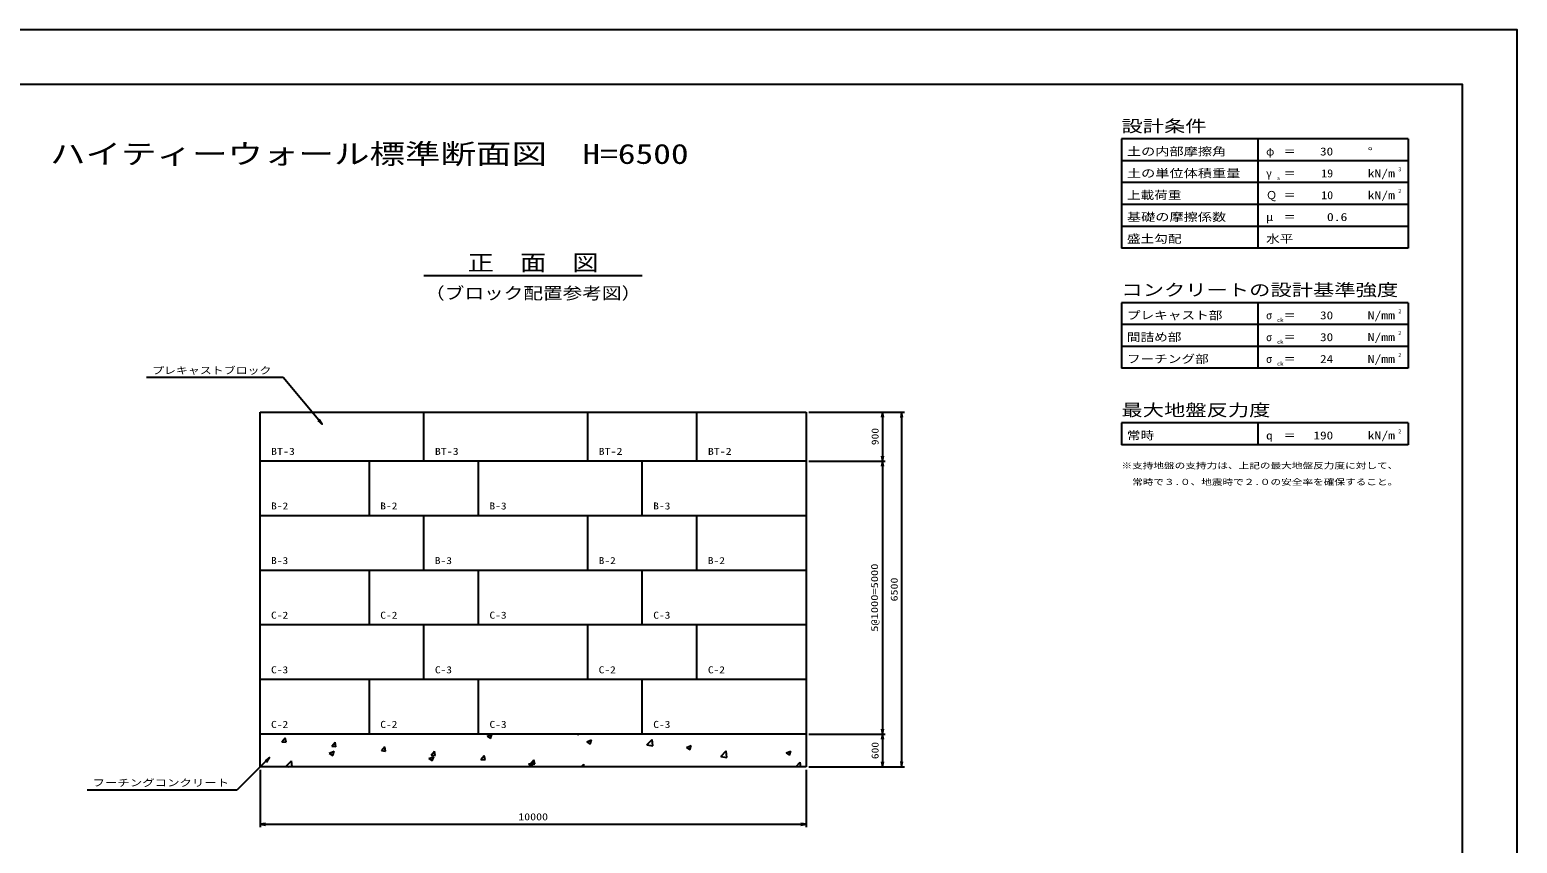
# Model space of a CAD drawing. Units: millimetres at full size. Extents: x 0 to 42050, y 0 to 29700.
# Drawn here: x 14805 to 42050, y 14803 to 29700 of the extents above; entities that cross this region are included whole.
import ezdxf
from ezdxf.enums import TextEntityAlignment as Align

# ---------------------------------------------------------------- set-up
doc = ezdxf.new("R2010")
doc.units = ezdxf.units.MM
doc.layers.add('0_2', color=7, linetype='Continuous')
for name, color, linetype, lineweight in [('D-STR-DIM', 7, 'Continuous', 25), ('D-STR-STRn', 2, 'Continuous', 25), ('D-STR-TXT', 7, 'Continuous', 25), ('D-TTL', 2, 'Continuous', 25), ('D-TTL-FRAM', 2, 'Continuous', 25), ('D-TTL-LINE', 7, 'Continuous', 25), ('D-TTL-TXT', 7, 'Continuous', 25)]:
    doc.layers.add(name, color=color, linetype=linetype, lineweight=lineweight)
doc.styles.add('ＭＳ ゴシック', font='')
doc.styles.get('ＭＳ ゴシック').set_extended_font_data('MS Gothic')

# ---------------------------------------------------------------- blocks, each defined once
blk = doc.blocks.new('open_arrow')
at = {"color": 0, "linetype": 'Continuous', "lineweight": -2}
blk.add_lwpolyline([(7.5, 1.25), (0, 0), (7.5, -1.25)], dxfattribs=at)

msp = doc.modelspace()

# ---------------------------------------------------------------- linework, layer by layer
at = {"layer": 'D-STR-DIM'}
for p, q in [((29075, 22700), (30475, 22700)), ((29075, 22700), (30825, 22700)), ((30425, 22700), (30425, 21800)), ((30775, 22700), (30775, 16200)), ((29075, 21800), (30475, 21800)), ((29075, 21800), (30475, 21800)), ((30425, 21800), (30425, 16800)), ((29075, 16800), (30475, 16800)), ((29075, 16800), (30475, 16800)), ((30425, 16800), (30425, 16200)), ((19025, 16150), (19025, 15100)), ((29025, 16150), (29025, 15100)), ((29075, 16200), (30475, 16200)), ((29075, 16200), (30825, 16200)), ((19025, 15150), (29025, 15150))]:
    msp.add_line(p, q, dxfattribs=at)
at = {"layer": 'D-STR-STRn', "color": 1}
for p, q in [((19025, 22700), (29025, 22700)), ((19025, 16200), (19025, 22700)), ((22025, 21800), (22025, 22700)), ((25025, 21800), (25025, 22700)), ((27025, 21800), (27025, 22700)), ((27025, 21800), (27025, 22700)), ((29025, 22700), (29025, 16200)), ((29025, 21800), (19025, 21800)), ((21025, 20800), (21025, 21800)), ((23025, 20800), (23025, 21800)), ((26025, 20800), (26025, 21800)), ((29025, 20800), (19025, 20800)), ((22025, 19800), (22025, 20800)), ((25025, 19800), (25025, 20800)), ((27025, 19800), (27025, 20800)), ((29025, 19800), (19025, 19800)), ((21025, 18800), (21025, 19800)), ((23025, 18800), (23025, 19800)), ((26025, 18800), (26025, 19800)), ((29025, 18800), (19025, 18800)), ((22025, 17800), (22025, 18800)), ((25025, 17800), (25025, 18800)), ((27025, 17800), (27025, 18800)), ((29025, 17800), (19025, 17800)), ((21025, 16800), (21025, 17800)), ((23025, 16800), (23025, 17800)), ((26025, 16800), (26025, 17800)), ((29025, 16800), (19025, 16800)), ((29025, 16200), (19025, 16200))]:
    msp.add_line(p, q, dxfattribs=at)
at = {"layer": 'D-STR-STRn'}
for p, q in [((19424.942, 16658.001), (19500.852, 16651.36)), ((19424.959, 16658.015), (19486.184, 16730.98)), ((19500.963, 16651.236), (19486.279, 16730.843)), ((20335.882, 16578.319), (20397.107, 16651.285)), ((20411.882, 16571.534), (20397.198, 16651.141)), ((23182.638, 16761.656), (23271.562, 16795.791)), ((23182.651, 16761.621), (23245.824, 16719.011)), ((23245.838, 16719.019), (23271.589, 16795.764)), ((24831.13, 16800), (24863.644, 16794.957)), ((24863.618, 16795.003), (24863.037, 16800)), ((25007.795, 16659.943), (25096.719, 16694.078)), ((25007.805, 16659.909), (25070.978, 16617.299)), ((25070.992, 16617.308), (25096.743, 16694.053)), ((26106.056, 16602.347), (26204.974, 16705.441)), ((26219.014, 16584.792), (26204.983, 16705.404)), ((20290.399, 16453.755), (20379.323, 16487.889)), ((20290.415, 16453.72), (20353.588, 16411.109)), ((20335.863, 16578.306), (20411.773, 16571.664)), ((20353.602, 16411.116), (20379.353, 16487.861)), ((21246.783, 16498.61), (21322.693, 16491.969)), ((21246.805, 16498.624), (21308.031, 16571.589)), ((21322.801, 16491.833), (21308.117, 16571.44)), ((22115.556, 16352.042), (22204.479, 16386.176)), ((22115.569, 16352.008), (22178.742, 16309.397)), ((22157.704, 16418.915), (22233.614, 16412.274)), ((22157.729, 16418.928), (22218.954, 16491.894)), ((22178.756, 16309.405), (22204.507, 16386.15)), ((22233.72, 16412.131), (22219.036, 16491.738)), ((23068.652, 16339.233), (23129.877, 16412.199)), ((23144.64, 16332.43), (23129.956, 16412.037)), ((26106.09, 16602.261), (26219.04, 16584.743)), ((26832.952, 16558.23), (26921.876, 16592.365)), ((26832.959, 16558.197), (26896.132, 16515.587)), ((26896.146, 16515.597), (26921.897, 16592.342)), ((27461.451, 16392.136), (27560.369, 16495.23)), ((27461.486, 16392.047), (27574.435, 16374.529)), ((27574.409, 16374.581), (27560.378, 16495.192)), ((28658.109, 16456.517), (28747.032, 16490.652)), ((28658.113, 16456.485), (28721.286, 16413.874)), ((28721.3, 16413.886), (28747.051, 16490.631)), ((19497.454, 16206.063), (19596.373, 16309.157)), ((19497.486, 16205.991), (19536.114, 16200)), ((19609.074, 16200), (19596.38, 16309.121)), ((23068.624, 16339.22), (23144.534, 16332.579)), ((23940.713, 16250.329), (24029.636, 16284.463)), ((23940.723, 16250.295), (24003.896, 16207.685)), ((23979.544, 16259.525), (24055.455, 16252.883)), ((23979.575, 16259.537), (24040.801, 16332.503)), ((24003.91, 16207.694), (24029.661, 16284.439)), ((24055.559, 16252.728), (24040.875, 16332.336)), ((24907.413, 16200), (24951.724, 16252.808)), ((24961.503, 16200), (24951.794, 16252.634)), ((28834.19, 16200), (28915.765, 16285.018)), ((28925.66, 16200), (28915.773, 16284.981))]:
    msp.add_line(p, q, dxfattribs=at)
at = {"layer": 'D-STR-TXT'}
for p, q in [((19445, 23330), (16945, 23330)), ((20159.469, 22478.677), (19445, 23330)), ((19198.868, 16371.095), (18605, 15780)), ((15855, 15780), (18605, 15780))]:
    msp.add_line(p, q, dxfattribs=at)
at = {"layer": 'D-TTL'}
for points in [[(0, 0), (42050, 0), (42050, 29700), (0, 29700)], [(1000, 1000), (41050, 1000), (41050, 28700), (1000, 28700)]]:
    msp.add_lwpolyline(points, close=True, dxfattribs=at)
at = {"layer": 'D-TTL-FRAM'}
for p, q in [((40050, 27700), (34800, 27700)), ((34800, 27700), (34800, 25700)), ((40050, 27700), (40050, 25700)), ((40050, 25700), (34800, 25700)), ((40050, 24700), (34800, 24700)), ((34800, 24700), (34800, 23500)), ((40050, 24700), (40050, 23500)), ((40050, 23500), (34800, 23500)), ((40050, 22500), (34800, 22500)), ((34800, 22500), (34800, 22100)), ((40050, 22500), (40050, 22100)), ((40050, 22100), (34800, 22100))]:
    msp.add_line(p, q, dxfattribs=at)
at = {"layer": 'D-TTL-LINE'}
for p, q in [((37300, 27700), (37300, 25700)), ((40050, 27300), (34800, 27300)), ((40050, 26900), (34800, 26900)), ((40050, 26500), (34800, 26500)), ((40050, 26100), (34800, 26100)), ((37300, 24700), (37300, 23500)), ((40050, 24300), (34800, 24300)), ((40050, 23900), (34800, 23900)), ((37300, 22500), (37300, 22100))]:
    msp.add_line(p, q, dxfattribs=at)
at = {"layer": 'D-TTL-TXT'}
msp.add_line((22025, 25200), (26025, 25200), dxfattribs=at)

# ---------------------------------------------------------------- block references
at = {"layer": 'D-STR-DIM', "xscale": 13.3, "yscale": 13.3}
for p, rotation in [((30425, 22700), 270), ((30775, 22700), 270), ((30425, 21800), 90), ((30425, 21800), 270), ((30425, 16800), 90), ((30425, 16800), 270), ((30425, 16200), 90), ((30775, 16200), 90), ((29025, 15150), 180)]:
    msp.add_blockref('open_arrow', p, dxfattribs=dict(at, rotation=rotation))
msp.add_blockref('open_arrow', (19025, 15150), dxfattribs=at)
at = {"layer": 'D-STR-TXT', "xscale": 13.3, "yscale": 13.3}
for p, rotation in [((20159.469, 22478.677), 130), ((19198.868, 16371.095), 224.9)]:
    msp.add_blockref('open_arrow', p, dxfattribs=dict(at, rotation=rotation))

# ---------------------------------------------------------------- texts
at = {"layer": '0_2', "style": 'ＭＳ ゴシック', "width": 1.3}
for s, p in [('※支持地盤の支持力は、上記の最大地盤反力度に対して、', (34800, 21630)), ('\u3000常時で３.０、地震時で２.０の安全率を確保すること。', (34800, 21330))]:
    msp.add_text(s, height=110, dxfattribs=at).set_placement(p, align=Align.BOTTOM_LEFT)
at = {"layer": 'D-STR-DIM', "style": 'ＭＳ ゴシック'}
for s, width, p in [('900', 1.2, (30287.5, 22250)), ('5@1000=5000', 1.3, (30278.173, 19300)), ('6500', 1.25, (30637.5, 19450)), ('600', 1.2, (30287.5, 16500))]:
    msp.add_text(s, height=128.3, rotation=90, dxfattribs=dict(at, width=width)).set_placement(p, align=Align.MIDDLE_CENTER)
at = {"layer": 'D-STR-DIM', "style": 'ＭＳ ゴシック', "width": 1.25}
msp.add_text('10000', height=128.3, dxfattribs=at).set_placement((24025, 15287.5), align=Align.MIDDLE_CENTER)
at = {"layer": 'D-STR-TXT', "style": 'ＭＳ ゴシック'}
for s, width, p in [('プレキャストブロック', 1.25, (17045, 23356.667)), ('BT-3', 1.25, (19225, 21876.667)), ('BT-3', 1.25, (22225, 21876.667)), ('BT-2', 1.25, (25225, 21876.667)), ('BT-2', 1.25, (27225, 21876.667)), ('B-2', 1.2, (19225, 20876.667)), ('B-2', 1.2, (21225, 20876.667)), ('B-3', 1.2, (23225, 20876.667)), ('B-3', 1.2, (26225, 20876.667)), ('B-3', 1.2, (19225, 19876.667)), ('B-3', 1.2, (22225, 19876.667)), ('B-2', 1.2, (25225, 19876.667)), ('B-2', 1.2, (27225, 19876.667)), ('C-2', 1.2, (19225, 18876.667)), ('C-2', 1.2, (21225, 18876.667)), ('C-3', 1.2, (23225, 18876.667)), ('C-3', 1.2, (26225, 18876.667)), ('C-3', 1.2, (19225, 17876.667)), ('C-3', 1.2, (22225, 17876.667)), ('C-2', 1.2, (25225, 17876.667)), ('C-2', 1.2, (27225, 17876.667)), ('C-2', 1.2, (19225, 16876.667)), ('C-2', 1.2, (21225, 16876.667)), ('C-3', 1.2, (23225, 16876.667)), ('C-3', 1.2, (26225, 16876.667)), ('フーチングコンクリート', 1.3, (15955, 15806.667))]:
    msp.add_text(s, height=128.3, dxfattribs=dict(at, width=width)).set_placement(p, align=Align.BOTTOM_LEFT)
at = {"layer": 'D-TTL-TXT', "style": 'ＭＳ ゴシック'}
for s, height, width, p in [('設計条件', 219.9, 1.3, (34800, 27760)), ('土の内部摩擦角', 146.6, 1.3, (34900, 27353.333)), ('°', 146.6, 1.25, (39310, 27353.333)), ('＝', 146.6, 1.1, (37770, 27353.333)), ('土の単位体積重量', 146.6, 1.3, (34900, 26953.333)), ('γ', 146.6, 0.95, (37450, 26953.333)), ('s', 73.31, 1.15, (37650, 26926.667)), ('＝', 146.6, 1.1, (37770, 26953.333)), ('kN/m', 146.6, 1.25, (39310, 26953.333)), ('3', 73.31, 1.15, (39870, 27086.667)), ('上載荷重', 146.6, 1.25, (34900, 26553.333)), ('＝', 146.6, 1.1, (37770, 26553.333)), ('kN/m', 146.6, 1.25, (39310, 26553.333)), ('2', 73.31, 1.15, (39870, 26686.667)), ('基礎の摩擦係数', 146.6, 1.3, (34900, 26153.333)), ('μ', 146.6, 1.05, (37450, 26153.333)), ('＝', 146.6, 1.1, (37770, 26153.333)), ('盛土勾配', 146.6, 1.25, (34900, 25753.333)), ('水平', 146.6, 1.25, (37450, 25753.333)), ('コンクリートの設計基準強度', 219.9, 1.3, (34800, 24760)), ('プレキャスト部', 146.6, 1.25, (34900, 24353.333)), ('N/mm', 146.6, 1.25, (39310, 24353.333)), ('2', 73.31, 1.15, (39870, 24486.667)), ('σ', 146.6, 0.9, (37450, 24353.333)), ('ck', 73.31, 1.2, (37650, 24326.667)), ('＝', 146.6, 1.1, (37770, 24353.333)), ('間詰め部', 146.6, 1.25, (34900, 23953.333)), ('σ', 146.6, 0.9, (37450, 23953.333)), ('ck', 73.31, 1.2, (37650, 23926.667)), ('＝', 146.6, 1.1, (37770, 23953.333)), ('N/mm', 146.6, 1.25, (39310, 23953.333)), ('2', 73.31, 1.15, (39870, 24086.667)), ('フーチング部', 146.6, 1.25, (34900, 23553.333)), ('σ', 146.6, 0.9, (37450, 23553.333)), ('＝', 146.6, 1.1, (37770, 23553.333)), ('N/mm', 146.6, 1.25, (39310, 23553.333)), ('2', 73.31, 1.15, (39870, 23686.667)), ('ck', 73.31, 1.2, (37650, 23526.667)), ('最大地盤反力度', 219.9, 1.3, (34800, 22560)), ('常時', 146.6, 1.25, (34900, 22153.333)), ('kN/m', 146.6, 1.25, (39310, 22153.333)), ('2', 73.31, 1.15, (39870, 22286.667)), ('q', 146.6, 1.2, (37450, 22153.333)), ('＝', 146.6, 1.1, (37770, 22153.333))]:
    msp.add_text(s, height=height, dxfattribs=dict(at, width=width)).set_placement(p, align=Align.BOTTOM_LEFT)
for s, height, width, p in [('ハイティーウォール標準断面図\u3000H=6500', 366.6, 1.3, (21025, 27133.333)), ('正\u3000面\u3000図', 293.3, 1.2, (24025, 25200)), ('（ブロック配置参考図）', 219.9, 1.2, (24025, 24700))]:
    msp.add_text(s, height=height, dxfattribs=dict(at, width=width)).set_placement(p, align=Align.BOTTOM_CENTER)
for s, p in [('φ', (37450, 27353.333)), ('Ｑ', (37450, 26553.333))]:
    msp.add_text(s, height=146.6, dxfattribs=at).set_placement(p, align=Align.BOTTOM_LEFT)
for s, width, p in [('30', 1.2, (38678.071, 27353.333)), ('19', 1.1, (38678.071, 26953.333)), ('10', 1.1, (38678.071, 26553.333)), ('0.6', 1.25, (38938.071, 26153.333)), ('30', 1.2, (38678.071, 24353.333)), ('30', 1.2, (38678.071, 23953.333)), ('24', 1.2, (38678.071, 23553.333)), ('190', 1.2, (38678.071, 22153.333))]:
    msp.add_text(s, height=146.6, dxfattribs=dict(at, width=width)).set_placement(p, align=Align.BOTTOM_RIGHT)

doc.saveas('drawing.dxf')
